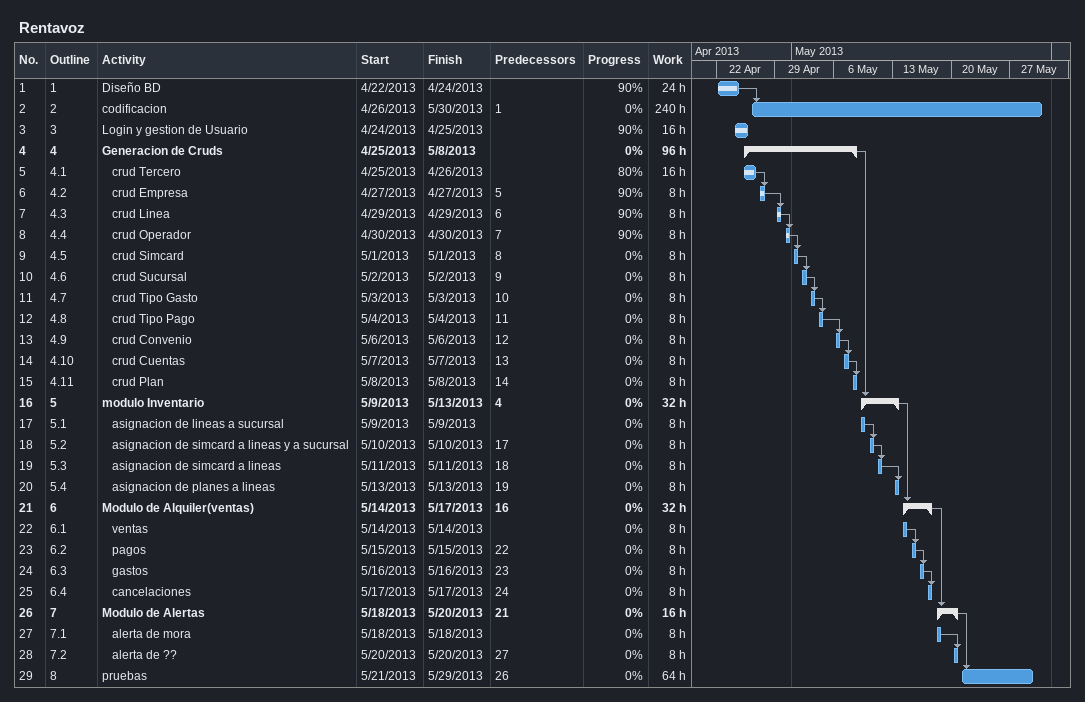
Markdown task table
Rentavoz

| ID | WBS | Task | Start | Finish | Predecessors | % complete | Work (h) |
|---|---|---|---|---|---|---|---|
| 1 | 1 | Diseño BD | 2013-04-22 | 2013-04-24 |  | 90 | 24 |
| 2 | 2 | codificacion | 2013-04-26 | 2013-05-30 | 1 | 0 | 240 |
| 3 | 3 | Login y gestion de Usuario | 2013-04-24 | 2013-04-25 |  | 90 | 16 |
| 4 | 4 | **Generacion de Cruds** | 2013-04-25 | 2013-05-08 |  | 0 | 96 |
| 5 | 4.1 | crud Tercero | 2013-04-25 | 2013-04-26 |  | 80 | 16 |
| 6 | 4.2 | crud Empresa | 2013-04-27 | 2013-04-27 | 5 | 90 | 8 |
| 7 | 4.3 | crud Linea | 2013-04-29 | 2013-04-29 | 6 | 90 | 8 |
| 8 | 4.4 | crud Operador | 2013-04-30 | 2013-04-30 | 7 | 90 | 8 |
| 9 | 4.5 | crud Simcard | 2013-05-01 | 2013-05-01 | 8 | 0 | 8 |
| 10 | 4.6 | crud Sucursal | 2013-05-02 | 2013-05-02 | 9 | 0 | 8 |
| 11 | 4.7 | crud Tipo Gasto | 2013-05-03 | 2013-05-03 | 10 | 0 | 8 |
| 12 | 4.8 | crud Tipo Pago | 2013-05-04 | 2013-05-04 | 11 | 0 | 8 |
| 13 | 4.9 | crud Convenio | 2013-05-06 | 2013-05-06 | 12 | 0 | 8 |
| 14 | 4.10 | crud Cuentas | 2013-05-07 | 2013-05-07 | 13 | 0 | 8 |
| 15 | 4.11 | crud Plan | 2013-05-08 | 2013-05-08 | 14 | 0 | 8 |
| 16 | 5 | **modulo Inventario** | 2013-05-09 | 2013-05-13 | 4 | 0 | 32 |
| 17 | 5.1 | asignacion de lineas a sucursal | 2013-05-09 | 2013-05-09 |  | 0 | 8 |
| 18 | 5.2 | asignacion de simcard a lineas y a sucursal | 2013-05-10 | 2013-05-10 | 17 | 0 | 8 |
| 19 | 5.3 | asignacion de simcard a lineas | 2013-05-11 | 2013-05-11 | 18 | 0 | 8 |
| 20 | 5.4 | asignacion de planes a lineas | 2013-05-13 | 2013-05-13 | 19 | 0 | 8 |
| 21 | 6 | **Modulo de Alquiler(ventas)** | 2013-05-14 | 2013-05-17 | 16 | 0 | 32 |
| 22 | 6.1 | ventas | 2013-05-14 | 2013-05-14 |  | 0 | 8 |
| 23 | 6.2 | pagos | 2013-05-15 | 2013-05-15 | 22 | 0 | 8 |
| 24 | 6.3 | gastos | 2013-05-16 | 2013-05-16 | 23 | 0 | 8 |
| 25 | 6.4 | cancelaciones | 2013-05-17 | 2013-05-17 | 24 | 0 | 8 |
| 26 | 7 | **Modulo de Alertas** | 2013-05-18 | 2013-05-20 | 21 | 0 | 16 |
| 27 | 7.1 | alerta de mora | 2013-05-18 | 2013-05-18 |  | 0 | 8 |
| 28 | 7.2 | alerta de ?? | 2013-05-20 | 2013-05-20 | 27 | 0 | 8 |
| 29 | 8 | pruebas | 2013-05-21 | 2013-05-29 | 26 | 0 | 64 |
